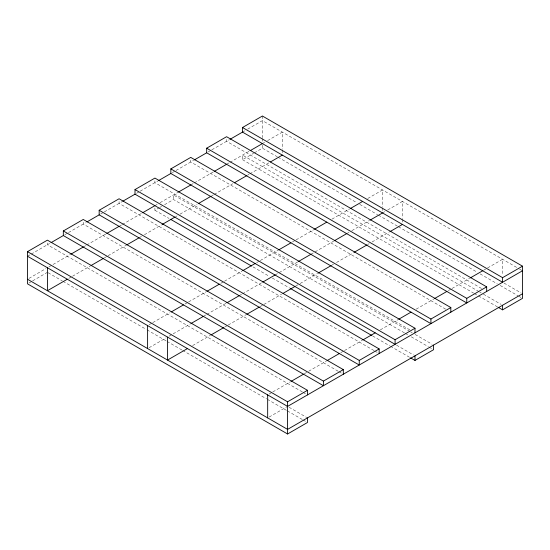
<?xml version="1.0" encoding="UTF-8"?>
<svg xmlns="http://www.w3.org/2000/svg" width="550" height="550" viewBox="0 0 550 550"><rect width="100%" height="100%" fill="white"/><g stroke="black" fill="none" stroke-linecap="round" stroke-linejoin="round"><path stroke-width="0.41" stroke-dasharray="2.75 2.06" d="M27.5 256.245L30.449 254.54M31.185 254.114L49.583 243.492M64.811 234.706L67.76 233.001M68.496 232.574L85.415 222.805M100.643 214.012L103.593 212.307M104.335 211.887L121.976 201.699M136.483 193.325L139.432 191.62M140.167 191.194L157.809 181.012M172.315 172.631L175.264 170.933M176 170.507L193.648 160.318M208.154 151.944L211.104 150.239M211.839 149.813L229.481 139.631M242.516 132.11L244.722 130.831M247.672 129.126L262.419 120.615L518.815 268.641M28.978 278.382L45.932 268.586M48.881 266.887L70.393 254.471M83.242 247.046L86.192 245.348M86.701 245.053L106.047 233.881M119.082 226.359L122.031 224.654M122.292 224.503L141.886 213.194M154.914 205.673L157.142 204.38M160.078 202.689L177.946 192.369M190.747 184.979L193.531 183.37M194.274 182.944L213.572 171.806M226.586 164.292L229.157 162.807M229.893 162.381L249.391 151.126M262.419 143.598L264.632 142.326M267.582 140.621L282.329 132.11L282.329 149.132M28.978 282.975L31.927 281.277M32.663 280.851L47.41 272.332M154.914 207.969L154.914 210.265L159.376 207.694M160.119 207.261L161.604 206.408M164.574 204.689L173.498 199.54L404.594 332.963M478.974 291.617L242.516 155.093L242.516 159.692L253.571 153.306M254.313 152.879L262.419 148.197L277.282 156.778M68.798 278.376L71.768 276.664M72.504 276.238L90.303 265.959M104.39 257.826L107.353 256.114M108.096 255.688L125.888 245.417M139.975 237.284L141.46 236.424M144.423 234.712L161.48 224.867M175.567 216.734L177.052 215.875M180.029 214.163L197.113 204.291M211.956 195.724L213.441 194.865M214.184 194.439L232.739 183.728M247.576 175.161L249.061 174.302M249.803 173.876L269.06 162.759M149.084 324.734L152.034 323.036M152.769 322.609L169.689 312.84M184.917 304.047L187.866 302.342M188.602 301.916L206.25 291.734M220.756 283.36L223.706 281.655M224.441 281.229L242.083 271.04M256.589 262.666L259.538 260.968M260.274 260.542L277.922 250.353M292.421 241.979L295.371 240.274M296.113 239.848L313.754 229.666M331.946 219.161L349.587 208.972M367.785 198.468L382.532 189.956L382.532 206.986M149.084 347.724L166.045 337.934M168.994 336.229L190.499 323.812M203.349 316.394L206.305 314.689M206.814 314.394L226.153 303.229M239.188 295.701L242.137 294.002M242.399 293.851L261.993 282.535M275.021 275.014L297.825 261.848M310.86 254.327L333.678 241.147M346.692 233.633L349.264 232.148M351.856 230.656L369.497 220.468M382.532 212.946L384.739 211.667M387.688 209.962L402.435 201.451L402.435 218.481M192.617 345.579L210.409 335.308M224.496 327.174L227.459 325.462M228.202 325.029L245.994 314.758M260.081 306.625L263.051 304.913M263.794 304.487L281.586 294.216M295.673 286.076L299.393 283.931M300.135 283.504L317.226 273.639M332.062 265.066L333.548 264.213M336.518 262.494L353.588 252.643M367.689 244.502L369.174 243.643M372.137 241.931L389.166 232.1M269.143 394.054L272.092 392.349M272.834 391.923L290.476 381.741M304.246 373.787L307.931 371.663M308.667 371.236L326.308 361.047M340.814 352.674L343.764 350.969M344.506 350.543L362.147 340.361M380.339 329.856L397.98 319.674M416.171 309.169L433.819 298.98M448.326 290.606L451.275 288.901M452.011 288.475L469.652 278.293M483.422 270.346L502.59 259.277L502.59 275.454M269.143 417.044L287.581 406.402M519.551 269.067L522.5 270.765M504.068 283.113L521.022 292.903M278.025 157.211L356.792 202.682M359.762 204.401L377.596 214.699M378.345 215.126L397.664 226.277M398.406 226.71L477.173 272.181M480.143 273.9L497.234 283.766M500.204 285.484L518.038 295.783M518.788 296.209L521.015 297.495M481.504 288.475L226.586 141.302L226.586 138.236M479.717 292.043L481.202 292.903M483.422 294.181L501.119 304.397M242.516 159.692L473.612 293.116M474.354 293.549L497.393 306.845M445.665 309.169L190.747 161.989L190.747 158.929M409.832 329.856L154.914 182.683L154.914 179.616M409.956 331.464L173.498 194.941L173.498 199.54M410.699 331.891L412.184 332.743M415.14 334.455L432.101 344.245M405.336 333.389L408.313 335.108M411.283 336.827L428.374 346.692M429.117 347.119L432.087 348.837M396.557 345.18L413.518 354.977M154.914 210.265L169.036 218.419M253 266.894L269.349 276.334M272.319 278.053L289.41 287.918M372.639 335.968L389.73 345.833M390.473 346.266L409.791 357.418M374 350.543L119.082 203.369L119.082 201.073M374.736 350.969L377.685 352.674M338.161 371.236L83.242 224.063L83.242 220.997M338.896 371.663L341.846 373.361M302.328 391.923L47.41 244.75L47.41 241.684M303.064 392.349L306.013 394.054M289.053 407.248L306.749 417.471M48.153 272.766L62.267 280.913M63.016 281.346L146.238 329.395M146.981 329.821L166.299 340.979M167.042 341.406L181.906 349.986M182.648 350.419L266.619 398.894M267.362 399.321L286.681 410.479M287.423 410.905L302.287 419.485M303.029 419.918L305.999 421.63M402.435 219.333L402.435 223.589M382.532 207.838L382.532 212.094M282.329 149.985L282.329 153.395M262.419 116.016L262.419 137.644M262.419 138.49L262.419 141.9M262.419 145.131L262.419 148.197"/><path stroke-width="0.82" d="M307.484 417.89L307.484 422.489L287.581 433.984L27.5 283.827L27.5 251.646L47.41 240.151L307.484 390.308L307.484 394.907M63.333 230.959L323.414 381.109L323.414 385.708L63.333 235.551L63.333 230.959L83.242 219.464L343.324 369.621L343.324 374.213M99.172 210.265L359.253 360.422L359.253 365.021L99.172 214.864L99.172 210.265L119.082 198.77L379.156 348.927L379.156 353.526M135.004 189.578L395.086 339.735L395.086 344.327L135.004 194.178L135.004 189.578L154.914 178.083L414.996 328.24L414.996 332.839M170.844 168.891L430.918 319.041L430.918 323.641L170.844 173.484L170.844 168.891L190.747 157.396L450.828 307.546L450.828 312.146M206.676 148.197L466.757 298.354L466.757 302.954L206.676 152.797L206.676 148.197L226.586 136.703L486.668 286.859L486.668 291.459M242.516 127.511L502.59 277.668L502.59 282.26L242.516 132.11L242.516 127.511L262.419 116.016L522.5 266.173L522.5 298.354L502.59 309.849L498.135 307.271M51.026 242.66L63.333 235.551M86.866 221.973L99.172 214.864M122.698 201.279L135.004 194.178M158.537 180.593L170.844 173.484M194.37 159.899L206.676 152.797M230.202 139.212L242.516 132.11M70.936 254.155L83.242 247.046M106.776 233.461L119.082 226.359M142.608 212.774L154.914 205.673M178.441 192.087L190.747 184.979M214.28 171.394L226.586 164.292M250.113 150.707L262.419 143.598M67.32 279.235L47.41 290.723L47.41 267.74M91.046 265.533L103.647 258.259M126.631 244.991L139.233 237.71M162.216 224.441L174.824 217.161M198.598 203.438L211.214 196.151M234.218 182.868L246.84 175.588M270.531 161.906L282.329 155.093M171.139 312.001L183.446 304.899M206.972 291.314L219.278 284.206M242.804 270.627L255.117 263.519M278.644 249.934L290.95 242.832M314.476 229.247L326.782 222.138M350.316 208.553L362.622 201.451M191.042 323.496L203.349 316.394M226.882 302.809L239.188 295.701M262.714 282.116L275.021 275.014M298.554 261.429L310.86 254.327M334.386 240.742L346.692 233.633M370.219 220.048L382.532 212.946M187.426 348.576L167.516 360.071L167.516 337.081M211.152 334.874L223.754 327.601M246.737 314.332L259.346 307.051M283.071 293.356L294.931 286.509M317.969 273.206L331.327 265.499M354.331 252.216L366.946 244.929M389.902 231.674L402.435 224.441M291.197 381.322L303.504 374.213M327.037 360.628L339.343 353.526M362.869 339.941L375.176 332.839M398.702 319.254L411.015 312.146M434.541 298.561L446.848 291.459M470.374 277.874L482.68 270.765M27.5 251.646L287.581 401.803L307.484 390.308M323.414 381.109L343.324 369.621M359.253 360.422L379.156 348.927M395.086 339.735L414.996 328.24M430.918 319.041L450.828 307.546M466.757 298.354L486.668 286.859M502.59 277.668L522.5 266.173M522.5 270.765L287.581 406.402L27.5 256.245M522.5 293.755L287.581 429.385L27.5 279.235M410.534 357.851L414.996 360.422L433.579 349.697L433.579 345.097M170.521 219.278L251.515 266.042M290.153 288.351L371.896 335.541M502.59 305.25L502.59 309.849M414.996 355.822L414.996 360.422M287.581 401.803L287.581 433.984M267.671 394.907L267.671 417.89M147.606 325.586L147.606 348.576"/></g></svg>
